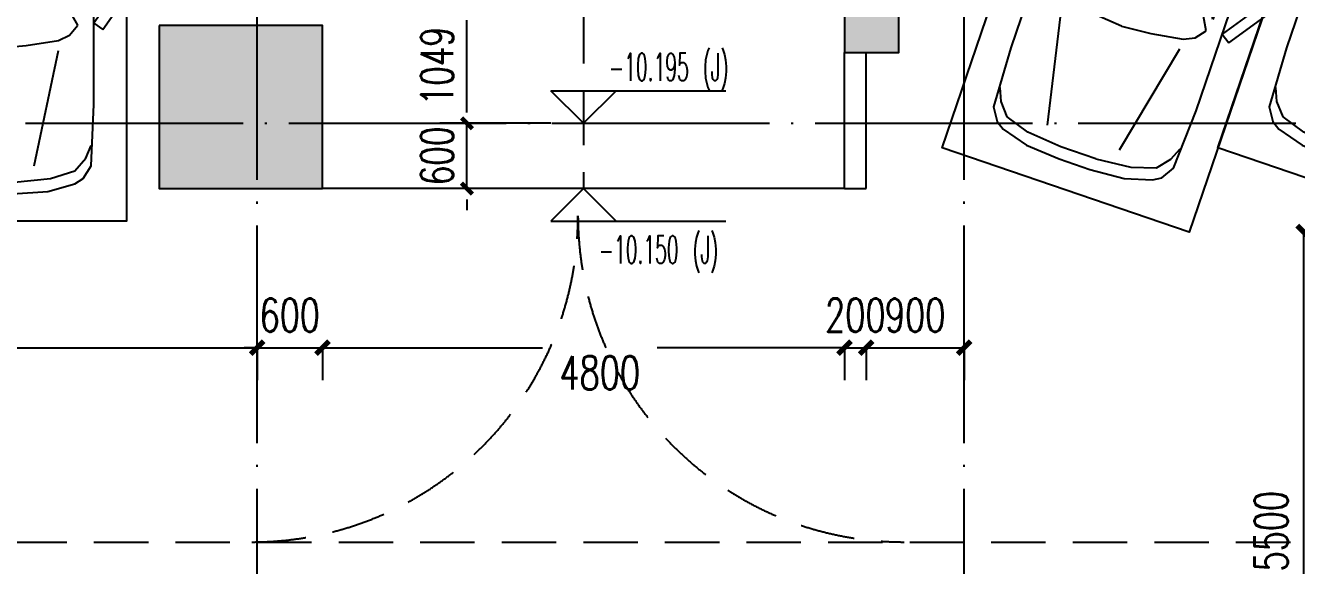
# Model space of a CAD drawing. Header units: millimetres. Extents: x 12325263 to 13848842, y -1463133 to 573208.
# Drawn here: x 12595666 to 12607354, y -1073653 to -1068687 of the extents above; entities that cross this region are included whole.
import ezdxf
from ezdxf.xclip import XClip

# ---------------------------------------------------------------- set-up
doc = ezdxf.new("R2010")
doc.units = ezdxf.units.MM
doc.header["$LTSCALE"] = 1000
doc.header["$XCLIPFRAME"] = 0
for name, pattern in [('DASHED2', [0.375, 0.25, -0.125]), ('DOTE', [2.42, 2, -0.2, 0.02, -0.2]), ('地下室负三层平面图$0$-3F平面$0$$AUDIT_BAD_LTYPE2', [0])]:
    doc.linetypes.add(name, pattern=pattern)
for name, color, linetype in [('-2F平面$0$WALL-SHATCH', 8, 'Continuous'), ('A-ANNO-DIMS', 83, 'Continuous'), ('A-ANNO-ELEV', 3, 'Continuous'), ('A-ANNO-TEXT', 7, 'Continuous'), ('A-AXIS', 16, 'DOTE'), ('A-COLS', 6, 'Continuous'), ('A-WALL', 5, 'Continuous'), ('A_WALL(防火墙)', 151, 'Continuous'), ('PUB_DIM', 83, 'Continuous'), ('PUB_HATCH', 8, 'Continuous'), ('STAIR', 2, 'Continuous'), ('WALL', 5, 'Continuous'), ('公寓机动车库', 23, 'Continuous'), ('车道中心线', 6, 'Continuous')]:
    doc.layers.add(name, color=color, linetype=linetype)
doc.styles.add('_TCH_DIM', font='SIMPLEX.shx', dxfattribs={"width": 0.7, "bigfont": 'GBCBIG.shx'})
doc.styles.add('_TCH_DIM_T3', font='SIMPLEX.shx', dxfattribs={"width": 0.705882, "bigfont": 'GBCBIG.shx'})
doc.dimstyles.new('_TCH_ARCH&&100', dxfattribs={"dimtxt": 297.5, "dimasz": 100, "dimexe": 250, "dimexo": 300, "dimgap": 126.25, "dimtad": 1, "dimdec": 0, "dimzin": 0, "dimdsep": 46, "dimtxsty": '_TCH_DIM_T3', "dimblk": 'asdfadgf_ArchTick', "dimcen": 0.09, "dimclrt": 7, "dimazin": 2, "dimtfac": 1, "dimtdec": 0, "dimtix": 1, "dimtmove": 2, "dimatfit": 3, "dimfxl": 1, "dimtolj": 1, "dimtzin": 0, "dimarcsym": 0})
doc.dimstyles.new('_TCH_ARCH&&120', dxfattribs={"dimtxt": 306, "dimasz": 120, "dimexe": 300, "dimexo": 360, "dimgap": 147, "dimtad": 1, "dimdec": 0, "dimzin": 0, "dimdsep": 46, "dimtxsty": '_TCH_DIM_T3', "dimblk": 'ARCHTICK', "dimcen": 0.09, "dimclrt": 7, "dimazin": 2, "dimtfac": 1, "dimtdec": 0, "dimtix": 1, "dimtmove": 2, "dimatfit": 3, "dimfxl": 1, "dimfxlon": 1, "dimtolj": 1, "dimtzin": 0, "dimarcsym": 0})

# ---------------------------------------------------------------- blocks, each defined once
blk = doc.blocks.new('_FZH')
blk.add_lwpolyline([(-0.5, -0.5), (0.5, -0.5), (0.5, 0.5), (-0.5, 0.5)], close=True)
at = {"layer": 'PUB_HATCH'}
blk.add_solid([(-0.5, -0.5), (0.5, -0.5), (-0.5, 0.5), (0.5, 0.5)], dxfattribs=at)
blk = doc.blocks.new('1-3F')
at = {"layer": 'A-COLS', "rotation": 270}
for p, xscale, yscale, zscale in [((-850, 67350), 800, 500, 500), ((-6650, 66450), 1500, 1500, 1500)]:
    blk.add_blockref('_FZH', p, dxfattribs=dict(at, xscale=xscale, yscale=yscale, zscale=zscale))
blk = doc.blocks.new('adgshg13--2F平面$0$A$C7F010FC0')
at = {"layer": '-2F平面$0$WALL-SHATCH'}
h = blk.add_hatch(color=256, dxfattribs=at)
h.dxf.hatch_style = 1
h.paths.add_polyline_path([(-60384, -16881), (-763, 197), (12588, -13153), (12588, -157996), (-162965, -188820), (-171262, -180523), (-171262, -31311), (-150707, -10756), (-131860, -7981), (-99162, -7981), (-99162, -4981), (-76620, -4981), (-70108, -16881)], flags=16)
h.paths.add_polyline_path([(-60091, -16381), (-647, 647), (12988, -12988), (12988, -158332), (-163101, -189250), (-171662, -180689), (-171662, -31145), (-150778, -10261), (-131897, -7481), (-99562, -7481), (-99562, -4581), (-76366, -4581), (-69908, -16381)])
blk = doc.blocks.new('A$C2A3E77E8')
at = {"layer": 'WALL', "color": 1}
blk.add_blockref('adgshg13--2F平面$0$A$C7F010FC0', (561507.9, 205483.1), dxfattribs=at)
blk = doc.blocks.new('asdfasdfadgd')
at = {"layer": '车道中心线', "linetype": 'DASHED2', "ltscale": 2}
blk.add_line((19650, 50850), (46063, 50850), dxfattribs=at)
for centre, start, end in [((33100, 53850), 270, 0), ((39100, 53850), 180, 270)]:
    blk.add_arc(centre, 3000, start, end, dxfattribs=at)
blk = doc.blocks.new('asdfsfsdf')
at = {"color": 253, "linetype": '地下室负三层平面图$0$-3F平面$0$$AUDIT_BAD_LTYPE2', "transparency": 33554559, "extrusion": (0.000447791, 3.52996e-16, 1)}
for p, q in [((-169, -110, 0), (-500, -141, 0)), ((169, -110, 0), (-169, -110, 0)), ((169, -110, 0), (500, -141, 0)), ((-725, -212, 0), (-825, -329, 0)), ((-500, -141, 0), (-725, -212, 0)), ((500, -141, 0), (725, -212, 0)), ((725, -212, 0), (825, -329, 0)), ((-825, -329, 0), (-875, -447, 0)), ((-350, -259, 0), (-575, -1318, 0)), ((350, -259, 0), (575, -1318, 0)), ((825, -329, 0), (875, -447, 0)), ((-275, -1365, 0), (-575, -1412, 0)), ((0, -1341), (-275, -1365, 0)), ((0, -1341), (275, -1365, 0)), ((275, -1365, 0), (575, -1412, 0)), ((-675, -1459, 0), (-750, -1553, 0)), ((-575, -1412, 0), (-675, -1459, 0)), ((575, -1412, 0), (675, -1459, 0)), ((675, -1459, 0), (750, -1553, 0)), ((-750, -1553, 0), (-525, -1953, 0)), ((750, -1553, 0), (525, -1953, 0)), ((-775, -2518, 0), (-775, -1671, 0)), ((-775, -1671, 0), (-575, -2024, 0)), ((775, -1671, 0), (575, -2024, 0)), ((775, -2518, 0), (775, -1671, 0)), ((-275, -1882, 0), (0, -1859)), ((275, -1882, 0), (0, -1859)), ((-525, -1953, 0), (-425, -1906, 0)), ((-425, -1906, 0), (-275, -1882, 0)), ((425, -1906, 0), (275, -1882, 0)), ((525, -1953, 0), (425, -1906, 0)), ((-575, -2024, 0), (-575, -2612, 0)), ((575, -2024, 0), (575, -2612, 0)), ((-575, -2612, 0), (-775, -2518, 0)), ((575, -2612, 0), (775, -2518, 0)), ((-775, -2612, 0), (-575, -2682, 0)), ((-750, -3388, 0), (-775, -2612, 0)), ((-575, -2682, 0), (-575, -3129, 0)), ((775, -2612, 0), (575, -2682, 0)), ((575, -2682, 0), (575, -3129, 0)), ((750, -3388, 0), (775, -2612, 0)), ((-575, -3129, 0), (-600, -3247, 0)), ((575, -3129, 0), (600, -3247, 0)), ((-600, -3247, 0), (-725, -3412, 0)), ((600, -3247, 0), (725, -3412, 0)), ((-725, -3412, 0), (-750, -3388, 0)), ((725, -3412, 0), (750, -3388, 0)), ((-625, -3506, 0), (-675, -3600, 0)), ((-600, -3482, 0), (-625, -3506, 0)), ((-575, -3482, 0), (-600, -3482, 0)), ((-550, -3506, 0), (-575, -3482, 0)), ((-500, -3529, 0), (-550, -3506, 0)), ((500, -3529, 0), (550, -3506, 0)), ((550, -3506, 0), (575, -3482, 0)), ((575, -3482, 0), (600, -3482, 0)), ((600, -3482, 0), (625, -3506, 0)), ((625, -3506, 0), (675, -3600, 0)), ((-675, -3600, 0), (-675, -3741, 0)), ((-275, -3553, 0), (-500, -3529, 0)), ((0, -3553), (-275, -3553, 0)), ((0, -3553), (275, -3553, 0)), ((275, -3553, 0), (500, -3529, 0)), ((675, -3600, 0), (675, -3741, 0)), ((-675, -3741, 0), (-625, -3882, 0)), ((675, -3741, 0), (625, -3882, 0)), ((-625, -3882, 0), (-550, -3953, 0)), ((-550, -3953, 0), (-200, -4024, 0)), ((550, -3953, 0), (200, -4024, 0)), ((625, -3882, 0), (550, -3953, 0)), ((-200, -4024, 0), (0, -4024)), ((200, -4024, 0), (0, -4024)), ((-875, -4353, 0), (-800, -4541, 0)), ((875, -4353, 0), (800, -4541, 0)), ((-800, -4541, 0), (-750, -4612, 0)), ((800, -4541, 0), (750, -4612, 0)), ((-750, -4612, 0), (-641, -4680, 0)), ((750, -4612, 0), (641, -4680, 0)), ((641, -4680, 0), (-641, -4680, 0))]:
    blk.add_line(p, q, dxfattribs=at)
for points in [[(-475, -24), (-150, 0), (150, 0), (475, -24), (725, -94), (800, -141), (875, -259), (900, -824), (900, -4000), (875, -4353), (825, -4635), (750, -4729), (675, -4776), (500, -4800), (-500, -4800), (-675, -4776), (-750, -4729), (-825, -4635), (-875, -4353), (-900, -4000), (-900, -824), (-875, -259), (-800, -141), (-725, -94)], [(-982, -1513), (-1500, -2253), (-1425, -2321), (-900, -1571)]]:
    blk.add_lwpolyline(points, close=True, dxfattribs=at)
at = {"color": 253, "linetype": '地下室负三层平面图$0$-3F平面$0$$AUDIT_BAD_LTYPE2', "transparency": 33554559, "extrusion": (0.000447791, 3.52996e-16, 1), "elevation": 0}
for points in [[(982, -1513), (1500, -2253), (1425, -2321), (900, -1571)], [(-900, -2571), (-982, -2513), (-1500, -3253), (-1425, -3321)], [(982, -2513), (1500, -3253), (1425, -3321), (900, -2571)]]:
    blk.add_lwpolyline(points, close=True, dxfattribs=at)
blk = doc.blocks.new('A$C06465456')
for points in [[(0, 5300), (2400, 5300), (2400, 0), (0, 0)], [(250, 4050), (250, 3950), (2150, 3950), (2150, 4050)]]:
    blk.add_lwpolyline(points, close=True)
at = {"xscale": -1, "rotation": 180}
blk.add_blockref('asdfsfsdf', (1200, 250), dxfattribs=at)
blk = doc.blocks.new('qlzw')
at = {"layer": 'A-AXIS'}
for p, q in [((12464366.8, 979489.8), (12464366.8, 1082089.8)), ((12470866.8, 979489.8), (12470866.8, 1082089.8)), ((12411416.8, 1062289.8), (12486866.8, 1062289.8))]:
    blk.add_line(p, q, dxfattribs=at)
blk = doc.blocks.new('asdfadgf_ArchTick')
at = {"color": 0, "linetype": 'ByBlock', "const_width": 0.4}
blk.add_lwpolyline([(-0.5, -0.5), (0.5, 0.5)], dxfattribs=at)
blk = doc.blocks.new('*D5521')
at = {"layer": 'A-ANNO-DIMS', "color": 0, "lineweight": -2, "transparency": 16777216}
for p, q in [((5042, 6354), (4021, 6354)), ((4271, 5405), (4271, 6254)), ((5042, 5305), (4021, 5305))]:
    blk.add_line(p, q, dxfattribs=at)
at = {"layer": 'Defpoints', "color": 0, "transparency": 16777216}
for p in [(4271, 6354), (5342, 6354), (5342, 5305)]:
    blk.add_point(p, dxfattribs=at)
at = {"layer": 'A-ANNO-DIMS', "color": 0, "lineweight": -2, "transparency": 16777216, "xscale": 100, "yscale": 100, "zscale": 100}
for p, rotation in [((4271, 6354), 90), ((4271, 5305), 270)]:
    blk.add_blockref('asdfadgf_ArchTick', p, dxfattribs=dict(at, rotation=rotation))
at = {"layer": 'A-ANNO-DIMS', "color": 7, "transparency": 16777216, "insert": (3996, 5830), "char_height": 297.5, "attachment_point": 5, "rotation": 90, "style": '_TCH_DIM_T3'}
blk.add_mtext('\\A1;1049', dxfattribs=at)
blk = doc.blocks.new('*D5522')
at = {"layer": 'A-ANNO-DIMS', "color": 0, "lineweight": -2, "transparency": 16777216}
for p, q in [((4271, 5405), (4271, 5505)), ((5042, 5305), (4021, 5305)), ((4271, 4705), (4271, 5305)), ((5042, 4705), (4021, 4705)), ((4271, 4605), (4271, 4505))]:
    blk.add_line(p, q, dxfattribs=at)
at = {"layer": 'Defpoints', "color": 0, "transparency": 16777216}
for p in [(4271, 5305), (5342, 5305), (5342, 4705)]:
    blk.add_point(p, dxfattribs=at)
at = {"layer": 'A-ANNO-DIMS', "color": 0, "lineweight": -2, "transparency": 16777216, "xscale": 100, "yscale": 100, "zscale": 100}
for p, rotation in [((4271, 5305), 270), ((4271, 4705), 90)]:
    blk.add_blockref('asdfadgf_ArchTick', p, dxfattribs=dict(at, rotation=rotation))
at = {"layer": 'A-ANNO-DIMS', "color": 7, "transparency": 16777216, "insert": (3996, 5005), "char_height": 297.5, "attachment_point": 5, "rotation": 90, "style": '_TCH_DIM_T3'}
blk.add_mtext('\\A1;600', dxfattribs=at)
blk = doc.blocks.new('_ArchTick')
at = {"color": 0, "linetype": 'ByBlock', "const_width": 0.4}
blk.add_lwpolyline([(-0.5, -0.5), (0.5, 0.5)], dxfattribs=at)
blk = doc.blocks.new('*D3789')
at = {"layer": 'A-ANNO-DIMS', "color": 0, "lineweight": -2, "transparency": 16777216}
for p, q in [((12607419, -1070587), (12607720, -1070587)), ((12607420, -1076087), (12607420, -1070587)), ((12607419, -1076087), (12607720, -1076087))]:
    blk.add_line(p, q, dxfattribs=at)
at = {"layer": 'Defpoints', "color": 0, "transparency": 16777216}
for p in [(12606367, -1070587), (12607420, -1070587), (12606367, -1076087)]:
    blk.add_point(p, dxfattribs=at)
at = {"layer": 'A-ANNO-DIMS', "color": 0, "lineweight": -2, "transparency": 16777216, "xscale": 120, "yscale": 120, "zscale": 120}
for p, rotation in [((12607420, -1070587), 90), ((12607420, -1076087), 270)]:
    blk.add_blockref('_ArchTick', p, dxfattribs=dict(at, rotation=rotation))
at = {"layer": 'A-ANNO-DIMS', "color": 7, "transparency": 16777216, "insert": (12607120, -1073337), "char_height": 306, "attachment_point": 5, "rotation": 90, "style": '_TCH_DIM_T3'}
blk.add_mtext('\\A1;5500', dxfattribs=at)
blk = doc.blocks.new('*D3953')
at = {"layer": 'Defpoints', "color": 0, "transparency": 16777216}
for p in [(12591197, -1069987), (12597797, -1069987), (12597797, -1071650)]:
    blk.add_point(p, dxfattribs=at)
at = {"layer": 'PUB_DIM', "color": 0, "lineweight": -2, "transparency": 16777216}
for p, q in [((12591197, -1071649), (12591197, -1071950)), ((12591197, -1071650), (12597797, -1071650)), ((12597797, -1071649), (12597797, -1071950))]:
    blk.add_line(p, q, dxfattribs=at)
at = {"layer": 'PUB_DIM', "color": 0, "lineweight": -2, "transparency": 16777216, "xscale": 120, "yscale": 120, "zscale": 120}
for p, rotation in [((12591197, -1071650), 180.0001211947759), ((12597797, -1071650), 0.0001211947758914611)]:
    blk.add_blockref('_ArchTick', p, dxfattribs=dict(at, rotation=rotation))
at = {"layer": 'PUB_DIM', "color": 7, "transparency": 16777216, "insert": (12594497, -1071350), "char_height": 306, "attachment_point": 5, "rotation": 0.0001, "style": '_TCH_DIM_T3'}
blk.add_mtext('\\A1;6600', dxfattribs=at)
blk = doc.blocks.new('*D3954')
at = {"layer": 'Defpoints', "color": 0, "transparency": 16777216}
for p in [(12597797, -1069987), (12598397, -1069987), (12598397, -1071650)]:
    blk.add_point(p, dxfattribs=at)
at = {"layer": 'PUB_DIM', "color": 0, "lineweight": -2, "transparency": 16777216}
for p, q in [((12597797, -1071650), (12597677, -1071650)), ((12597797, -1071649), (12597797, -1071950)), ((12597797, -1071650), (12598397, -1071650)), ((12598397, -1071649), (12598397, -1071950)), ((12598397, -1071650), (12598517, -1071650))]:
    blk.add_line(p, q, dxfattribs=at)
at = {"layer": 'PUB_DIM', "color": 0, "lineweight": -2, "transparency": 16777216, "xscale": 120, "yscale": 120, "zscale": 120}
for p, rotation in [((12597797, -1071650), 0.0001211947817303383), ((12598397, -1071650), 180.0001211947817)]:
    blk.add_blockref('_ArchTick', p, dxfattribs=dict(at, rotation=rotation))
at = {"layer": 'PUB_DIM', "color": 7, "transparency": 16777216, "insert": (12598097, -1071350), "char_height": 306, "attachment_point": 5, "rotation": 0.0001, "style": '_TCH_DIM_T3'}
blk.add_mtext('\\A1;600', dxfattribs=at)
blk = doc.blocks.new('*D3955')
at = {"layer": 'Defpoints', "color": 0, "transparency": 16777216}
for p in [(12598397, -1069987), (12603197, -1069987), (12603197, -1071650)]:
    blk.add_point(p, dxfattribs=at)
at = {"layer": 'PUB_DIM', "color": 0, "lineweight": -2, "transparency": 16777216}
for p, q in [((12598397, -1071649), (12598397, -1071950)), ((12598397, -1071650), (12600419, -1071650)), ((12603197, -1071650), (12601474, -1071650)), ((12603197, -1071649), (12603197, -1071950))]:
    blk.add_line(p, q, dxfattribs=at)
at = {"layer": 'PUB_DIM', "color": 0, "lineweight": -2, "transparency": 16777216, "xscale": 120, "yscale": 120, "zscale": 120}
for p, rotation in [((12598397, -1071650), 180.0001211947781), ((12603197, -1071650), 0.0001211947781051271)]:
    blk.add_blockref('_ArchTick', p, dxfattribs=dict(at, rotation=rotation))
at = {"layer": 'PUB_DIM', "color": 7, "transparency": 16777216, "insert": (12600947, -1071880), "char_height": 306, "attachment_point": 5, "rotation": 0.0001, "style": '_TCH_DIM_T3'}
blk.add_mtext('\\A1;4800', dxfattribs=at)
blk = doc.blocks.new('*D3956')
at = {"layer": 'Defpoints', "color": 0, "transparency": 16777216}
for p in [(12603197, -1069987), (12603397, -1069987), (12603397, -1071650)]:
    blk.add_point(p, dxfattribs=at)
at = {"layer": 'PUB_DIM', "color": 0, "lineweight": -2, "transparency": 16777216}
for p, q in [((12603197, -1071650), (12603077, -1071650)), ((12603197, -1071649), (12603197, -1071950)), ((12603197, -1071650), (12603397, -1071650)), ((12603397, -1071649), (12603397, -1071950)), ((12603397, -1071650), (12603517, -1071650))]:
    blk.add_line(p, q, dxfattribs=at)
at = {"layer": 'PUB_DIM', "color": 0, "lineweight": -2, "transparency": 16777216, "xscale": 120, "yscale": 120, "zscale": 120}
for p, rotation in [((12603197, -1071650), 0.000121194717781492), ((12603397, -1071650), 180.0001211947178)]:
    blk.add_blockref('_ArchTick', p, dxfattribs=dict(at, rotation=rotation))
at = {"layer": 'PUB_DIM', "color": 7, "transparency": 16777216, "insert": (12603297, -1071350), "char_height": 306, "attachment_point": 5, "rotation": 0.0001, "style": '_TCH_DIM_T3'}
blk.add_mtext('\\A1;200', dxfattribs=at)
blk = doc.blocks.new('*D3957')
at = {"layer": 'Defpoints', "color": 0, "transparency": 16777216}
for p in [(12603397, -1069987), (12604297, -1069987), (12604297, -1071650)]:
    blk.add_point(p, dxfattribs=at)
at = {"layer": 'PUB_DIM', "color": 0, "lineweight": -2, "transparency": 16777216}
for p, q in [((12603397, -1071649), (12603397, -1071950)), ((12603397, -1071650), (12604297, -1071650)), ((12604297, -1071649), (12604297, -1071950))]:
    blk.add_line(p, q, dxfattribs=at)
at = {"layer": 'PUB_DIM', "color": 0, "lineweight": -2, "transparency": 16777216, "xscale": 120, "yscale": 120, "zscale": 120}
for p, rotation in [((12603397, -1071650), 180.0001211947836), ((12604297, -1071650), 0.0001211947836392923)]:
    blk.add_blockref('_ArchTick', p, dxfattribs=dict(at, rotation=rotation))
at = {"layer": 'PUB_DIM', "color": 7, "transparency": 16777216, "insert": (12603847, -1071350), "char_height": 306, "attachment_point": 5, "rotation": 0.0001, "style": '_TCH_DIM_T3'}
blk.add_mtext('\\A1;900', dxfattribs=at)
blk = doc.blocks.new('A$C777A28BC')
at = {"layer": 'A-ANNO-ELEV'}
for p, q in [((5341.9, 5305), (5041.9, 5605)), ((5041.9, 5605), (6652.4, 5605)), ((5341.9, 5305), (5641.9, 5605)), ((5341.9, 4705), (5041.9, 4405)), ((5341.9, 4705), (5641.9, 4405)), ((5041.9, 4405), (6652.4, 4405))]:
    blk.add_line(p, q, dxfattribs=at)
at = {"layer": 'STAIR'}
blk.add_line((7741.9, 4705), (2941.9, 4705), dxfattribs=at)
at = {"layer": '车道中心线', "linetype": 'DASHED2', "ltscale": 2}
blk.add_line((5341.9, 6354.2), (5341.9, 4705), dxfattribs=at)
at = {"layer": 'A-ANNO-TEXT', "style": '_TCH_DIM', "width": 0.494118}
for s, p in [('(J)', (6438.1, 5695)), ('-10.195', (5576.1, 5695)), ('-10.150', (5482, 4015)), ('(J)', (6344, 4015))]:
    blk.add_text(s, height=255, dxfattribs=at).set_placement(p)
at = {"layer": 'A-ANNO-DIMS'}
for p1, p2, picture, middle in [((5341.9, 5305), (5341.9, 6354.2), '*D5521', (3996, 5829.6)), ((5341.9, 4705), (5341.9, 5305), '*D5522', (3996, 5005))]:
    dim = blk.add_aligned_dim(p1=p1, p2=p2, distance=1070.9, dimstyle='_TCH_ARCH&&100', dxfattribs=at)
    dim.commit()
    dim.dimension.update_dxf_attribs({"geometry": picture, "text_midpoint": middle})

msp = doc.modelspace()

# ---------------------------------------------------------------- linework, layer by layer
at = {"layer": 'A-WALL'}
for p, q in [((12603196.8, -1070186.8), (12603196.8, -1068936.8)), ((12603196.8, -1068936.8), (12603396.8, -1068936.8)), ((12603396.8, -1070186.8), (12603396.8, -1068936.8)), ((12603196.8, -1070186.8), (12603396.8, -1070186.8))]:
    msp.add_line(p, q, dxfattribs=at)
at = {"layer": 'STAIR'}
msp.add_line((12603196.8, -1070186.8), (12598396.8, -1070186.8), dxfattribs=at)

# ---------------------------------------------------------------- block references
ref = msp.add_blockref('A$C2A3E77E8', (12039933.3, -1095474.8), dxfattribs=dict(rotation=350.0412492537527))
XClip(ref).set_block_clipping_path([(574517.6328491271, 127502.2367430634), (563167.6328490991, 127502.2228846755), (563167.6311767455, 128872.3654828509), (556800.2987149898, 128872.35771109), (544257.8770271596, 126670.0996581088), (543557.4714692105, 130659.0804795903), (536268.9804626536, 129379.331731239), (537790.8662453052, 120711.8038626132), (523312.3703787625, 118169.6006707186), (521652.1357429288, 127625.0713569671), (520765.6618171427, 127469.4202569119), (520307.3778515682, 130079.4678951118), (515776.700237589, 129283.9687092729), (515422.1926091146, 131303.0932199814), (513452.2958014049, 130957.2097736297), (514282.4182554409, 126229.4878651481), (510637.9919826575, 125589.577113275), (512263.534631284, 116331.1783077423), (512362.3527807724, 116348.529120174), (517291.1072248165, 88278.0145814414), (519851.8954271879, 88727.6234641299), (522454.6248882134, 73904.4148362107), (519893.7906026859, 73454.7686835658), (526007.3042119928, 38637.452739819), (480033.7029030509, 30565.0258553012), (466439.1866319198, 28317.0522398334), (446673.6220214516, 140886.9888556413), (578014.3726615645, 163948.422490485), (584117.7942495663, 129187.8787387202)])
for name, p in [('1-3F', (12604296.8, -1135886.8)), ('A$C777A28BC', (12595455, -1074891.8)), ('asdfasdfadgd', (12564646.8, -1124286.8))]:
    msp.add_blockref(name, p)
at = {"layer": 'A_WALL(防火墙)'}
msp.add_blockref('qlzw', (133430, -2131876.5), dxfattribs=at)
at = {"layer": '公寓机动车库', "rotation": 341.1650775213359}
for p in [(12604095.5, -1069812, 0), (12606631.3, -1069812, 0)]:
    msp.add_blockref('A$C06465456', p, dxfattribs=at)
at = {"layer": '公寓机动车库'}
msp.add_blockref('A$C06465456', (12594196.8, -1070486.8), dxfattribs=at)

# ---------------------------------------------------------------- dimensions: what is measured, and where the dimension line sits
at = {"layer": 'A-ANNO-DIMS'}
dim = msp.add_aligned_dim(p1=(12606367, -1076086.8), p2=(12606367, -1070586.8), distance=-1053, dimstyle='_TCH_ARCH&&120', dxfattribs=at)
dim.commit()
dim.dimension.update_dxf_attribs({"geometry": '*D3789', "text_midpoint": (12607120, -1073336.8)})
at = {"layer": 'PUB_DIM'}
for p1, p2, picture, middle in [((12591196.8, -1069986.8), (12597796.8, -1069986.7), '*D3953', (12594496.8, -1071350)), ((12597796.8, -1069986.7), (12598396.8, -1069986.7), '*D3954', (12598096.8, -1071350)), ((12603196.8, -1069986.7), (12603396.8, -1069986.7), '*D3956', (12603296.8, -1071350)), ((12603396.8, -1069986.7), (12604296.8, -1069986.7), '*D3957', (12603846.8, -1071350))]:
    dim = msp.add_aligned_dim(p1=p1, p2=p2, distance=-1663.2, dimstyle='_TCH_ARCH&&120', dxfattribs=at)
    dim.commit()
    dim.dimension.update_dxf_attribs({"geometry": picture, "text_midpoint": middle})
dim = msp.add_linear_dim(base=(12603196.8, -1071650), p1=(12598396.8, -1069986.7), p2=(12603196.8, -1069986.7), angle=0.00012, dimstyle='_TCH_ARCH&&120', dxfattribs=at)
dim.commit()
dim.dimension.update_dxf_attribs({"geometry": '*D3955', "text_midpoint": (12600946.8, -1071880), "dimtype": 129})

doc.saveas('drawing.dxf')
